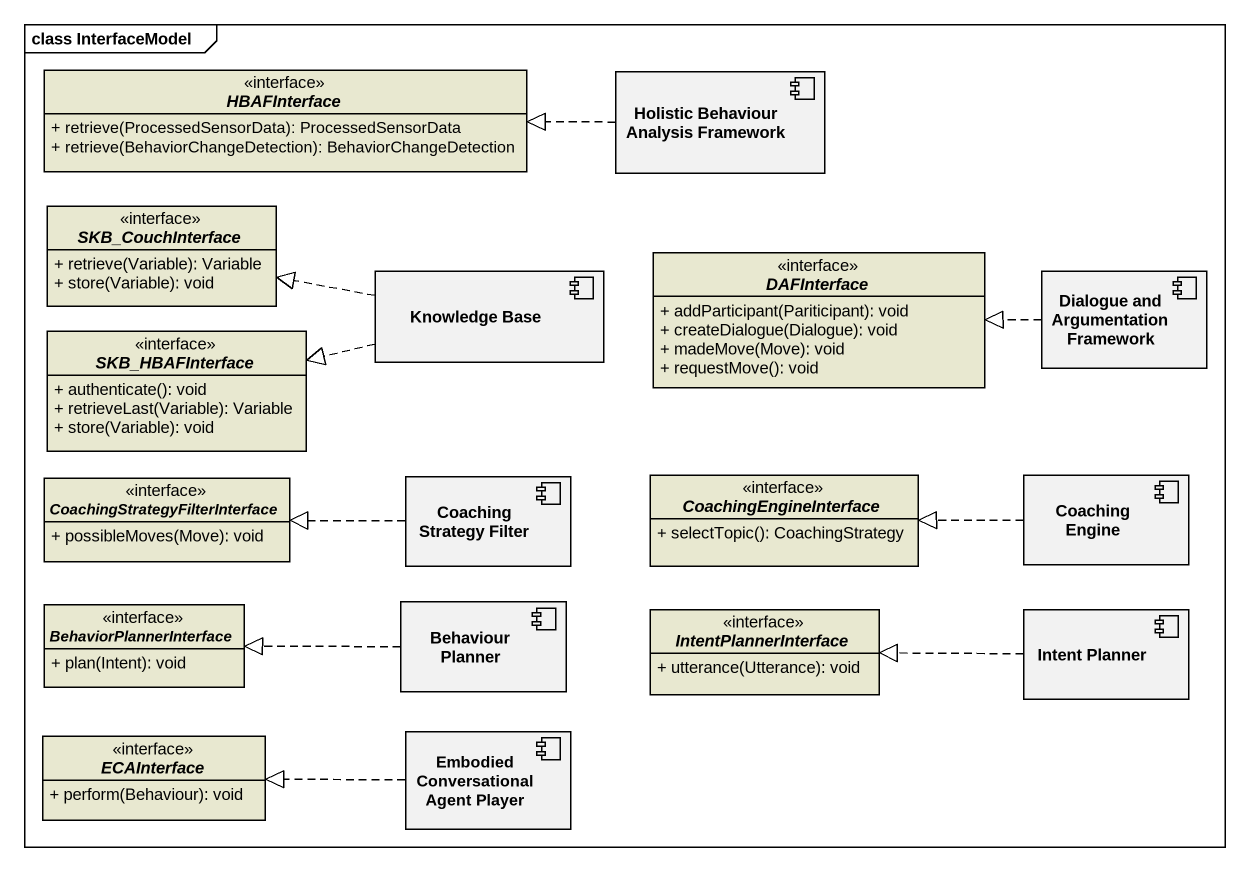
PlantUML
@startuml
mainframe class InterfaceModel
allowmixing
hide circle
hide empty members
skinparam classAttributeIconSize 0
interface HBAFInterface <<interface>> #E8E8D0 {
  + retrieve(ProcessedSensorData): ProcessedSensorData
  + retrieve(BehaviorChangeDetection): BehaviorChangeDetection
}
component "Holistic Behaviour Analysis Framework" as Holistic_Behaviour_Analysis
interface SKB_CouchInterface <<interface>> #E8E8D0 {
  + retrieve(Variable): Variable
  + store(Variable): void
}
component "Knowledge Base" as Knowledge_Base
interface DAFInterface <<interface>> #E8E8D0 {
  + addParticipant(Pariticipant): void
  + createDialogue(Dialogue): void
  + madeMove(Move): void
  + requestMove(): void
}
component "Dialogue and Argumentation Framework" as Dialogue_and_Argumentation
interface SKB_HBAFInterface <<interface>> #E8E8D0 {
  + authenticate(): void
  + retrieveLast(Variable): Variable
  + store(Variable): void
}
interface "CoachingStrategyFilterInterface" as CoachingStrategyFilterInterf <<interface>> #E8E8D0 {
  + possibleMoves(Move): void
}
component "Coaching Strategy Filter" as Coaching_Strategy_Filter
interface CoachingEngineInterface <<interface>> #E8E8D0 {
  + selectTopic(): CoachingStrategy
}
component "Coaching Engine" as Coaching_Engine
interface BehaviorPlannerInterface <<interface>> #E8E8D0 {
  + plan(Intent): void
}
component "Behaviour Planner" as Behaviour_Planner
interface IntentPlannerInterface <<interface>> #E8E8D0 {
  + utterance(Utterance): void
}
component "Intent Planner" as Intent_Planner
interface ECAInterface <<interface>> #E8E8D0 {
  + perform(Behaviour): void
}
component "Embodied Conversational Agent Player" as Embodied_Conversational
Holistic_Behaviour_Analysis .left.|> HBAFInterface
Knowledge_Base .left.|> SKB_CouchInterface
Knowledge_Base .left.|> SKB_HBAFInterface
Dialogue_and_Argumentation .left.|> DAFInterface
Coaching_Strategy_Filter .left.|> CoachingStrategyFilterInterf
Coaching_Engine .left.|> CoachingEngineInterface
Behaviour_Planner .left.|> BehaviorPlannerInterface
Intent_Planner .left.|> IntentPlannerInterface
Embodied_Conversational .left.|> ECAInterface
@enduml
